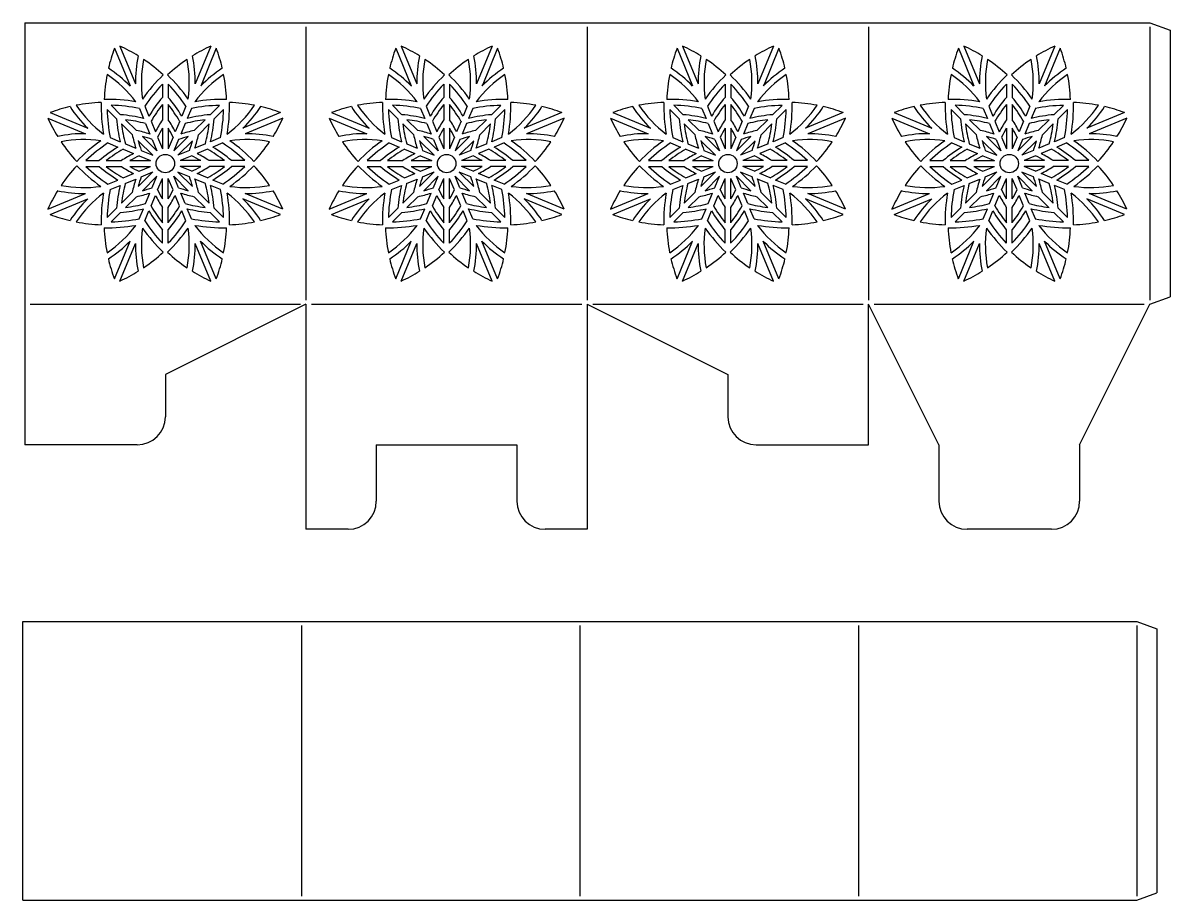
# Model space of a CAD drawing. Extents: x -470 to -184, y 429 to 647.
import ezdxf

# ---------------------------------------------------------------- set-up
doc = ezdxf.new("R2010")
doc.units = 0
doc.layers.get('0').update_dxf_attribs({"linetype": 'CONTINUOUS'})

msp = doc.modelspace()

# ---------------------------------------------------------------- linework, layer by layer
for p, q in [((-469.28, 647.23), (-469.28, 542.23)), ((-469.28, 647.23), (-189.28, 647.23)), ((-399.28, 646.23), (-399.28, 578.23)), ((-329.28, 646.23), (-329.28, 578.23)), ((-259.28, 646.23), (-259.28, 578.23)), ((-189.28, 647.23), (-184.28, 645.4)), ((-189.28, 646.23), (-189.28, 578.23)), ((-184.28, 645.4), (-184.28, 579.05)), ((-446.95, 640.91), (-443.07, 631.54)), ((-445.59, 641.47), (-441.71, 632.1)), ((-422.96, 641.47), (-426.84, 632.1)), ((-421.6, 640.91), (-425.48, 631.53)), ((-376.95, 640.91), (-373.07, 631.54)), ((-375.59, 641.47), (-371.71, 632.1)), ((-352.96, 641.47), (-356.84, 632.1)), ((-351.6, 640.91), (-355.48, 631.53)), ((-306.95, 640.91), (-303.07, 631.54)), ((-305.59, 641.47), (-301.71, 632.1)), ((-282.96, 641.47), (-286.84, 632.1)), ((-281.6, 640.91), (-285.48, 631.53)), ((-236.95, 640.91), (-233.07, 631.54)), ((-235.59, 641.47), (-231.71, 632.1)), ((-212.96, 641.47), (-216.84, 632.1)), ((-211.6, 640.91), (-215.48, 631.53)), ((-435.01, 631.99), (-435.01, 628.69)), ((-433.54, 631.99), (-433.54, 628.69)), ((-365.01, 631.99), (-365.01, 628.69)), ((-363.54, 631.99), (-363.54, 628.69)), ((-295.01, 631.99), (-295.01, 628.69)), ((-293.54, 631.99), (-293.54, 628.69)), ((-225.01, 631.99), (-225.01, 628.69)), ((-223.54, 631.99), (-223.54, 628.69)), ((-448.77, 625.69), (-446.44, 623.35)), ((-447.73, 626.73), (-445.4, 624.39)), ((-440.75, 625.94), (-439.72, 623.46)), ((-439.39, 626.51), (-438.36, 624.02)), ((-435.01, 626.94), (-435.01, 623.14)), ((-433.54, 626.94), (-433.54, 623.14)), ((-429.16, 626.51), (-430.19, 624.02)), ((-427.8, 625.94), (-428.83, 623.46)), ((-420.82, 626.72), (-423.16, 624.39)), ((-419.78, 625.68), (-422.12, 623.35)), ((-378.77, 625.69), (-376.44, 623.35)), ((-377.73, 626.73), (-375.4, 624.39)), ((-370.75, 625.94), (-369.72, 623.46)), ((-369.39, 626.51), (-368.36, 624.02)), ((-365.01, 626.94), (-365.01, 623.14)), ((-363.54, 626.94), (-363.54, 623.14)), ((-359.16, 626.51), (-360.19, 624.02)), ((-357.8, 625.94), (-358.83, 623.46)), ((-350.82, 626.72), (-353.16, 624.39)), ((-349.78, 625.68), (-352.12, 623.35)), ((-308.77, 625.69), (-306.44, 623.35)), ((-307.73, 626.73), (-305.4, 624.39)), ((-300.75, 625.94), (-299.72, 623.46)), ((-299.39, 626.51), (-298.36, 624.02)), ((-295.01, 626.94), (-295.01, 623.14)), ((-293.54, 626.94), (-293.54, 623.14)), ((-289.16, 626.51), (-290.19, 624.02)), ((-287.8, 625.94), (-288.83, 623.46)), ((-280.82, 626.72), (-283.16, 624.39)), ((-279.78, 625.68), (-282.12, 623.35)), ((-238.77, 625.69), (-236.44, 623.35)), ((-237.73, 626.73), (-235.4, 624.39)), ((-230.75, 625.94), (-229.72, 623.46)), ((-229.39, 626.51), (-228.36, 624.02)), ((-225.01, 626.94), (-225.01, 623.14)), ((-223.54, 626.94), (-223.54, 623.14)), ((-219.16, 626.51), (-220.19, 624.02)), ((-217.8, 625.94), (-218.83, 623.46)), ((-210.82, 626.72), (-213.16, 624.39)), ((-209.78, 625.68), (-212.12, 623.35)), ((-463.52, 623.55), (-454.15, 619.66)), ((-462.96, 624.91), (-453.58, 621.02)), ((-444.16, 623.15), (-441.47, 620.46)), ((-437.84, 622.75), (-436.76, 620.13)), ((-430.71, 622.75), (-431.8, 620.13)), ((-424.39, 623.15), (-427.08, 620.46)), ((-405.59, 624.9), (-414.97, 621.02)), ((-405.03, 623.54), (-414.41, 619.66)), ((-393.52, 623.55), (-384.15, 619.66)), ((-392.96, 624.91), (-383.58, 621.02)), ((-374.16, 623.15), (-371.47, 620.46)), ((-367.84, 622.75), (-366.76, 620.13)), ((-360.71, 622.75), (-361.8, 620.13)), ((-354.39, 623.15), (-357.08, 620.46)), ((-335.59, 624.9), (-344.97, 621.02)), ((-335.03, 623.54), (-344.41, 619.66)), ((-323.52, 623.55), (-314.15, 619.66)), ((-322.96, 624.91), (-313.58, 621.02)), ((-304.16, 623.15), (-301.47, 620.46)), ((-297.84, 622.75), (-296.76, 620.13)), ((-290.71, 622.75), (-291.8, 620.13)), ((-284.39, 623.15), (-287.08, 620.46)), ((-265.59, 624.9), (-274.97, 621.02)), ((-265.03, 623.54), (-274.41, 619.66)), ((-253.52, 623.55), (-244.15, 619.66)), ((-252.96, 624.91), (-243.58, 621.02)), ((-234.16, 623.15), (-231.47, 620.46)), ((-227.84, 622.75), (-226.76, 620.13)), ((-220.71, 622.75), (-221.8, 620.13)), ((-214.39, 623.15), (-217.08, 620.46)), ((-195.59, 624.9), (-204.97, 621.02)), ((-195.03, 623.54), (-204.41, 619.66)), ((-445.2, 622.11), (-442.51, 619.43)), ((-439.2, 622.19), (-438.11, 619.57)), ((-435.01, 621.03), (-435.01, 615.92)), ((-433.54, 621.03), (-433.54, 615.92)), ((-429.36, 622.19), (-430.44, 619.57)), ((-423.36, 622.11), (-426.04, 619.42)), ((-375.2, 622.11), (-372.51, 619.43)), ((-369.2, 622.19), (-368.11, 619.57)), ((-365.01, 621.03), (-365.01, 615.92)), ((-363.54, 621.03), (-363.54, 615.92)), ((-359.36, 622.19), (-360.44, 619.57)), ((-353.36, 622.11), (-356.04, 619.42)), ((-305.2, 622.11), (-302.51, 619.43)), ((-299.2, 622.19), (-298.11, 619.57)), ((-295.01, 621.03), (-295.01, 615.92)), ((-293.54, 621.03), (-293.54, 615.92)), ((-289.36, 622.19), (-290.44, 619.57)), ((-283.36, 622.11), (-286.04, 619.42)), ((-235.2, 622.11), (-232.51, 619.43)), ((-229.2, 622.19), (-228.11, 619.57)), ((-225.01, 621.03), (-225.01, 615.92)), ((-223.54, 621.03), (-223.54, 615.92)), ((-219.36, 622.19), (-220.44, 619.57)), ((-213.36, 622.11), (-216.04, 619.42)), ((-448.56, 617.35), (-446.07, 616.32)), ((-447.99, 618.71), (-445.51, 617.68)), ((-444.23, 617.15), (-441.62, 616.07)), ((-441.02, 617.93), (-437.41, 614.32)), ((-439.98, 618.97), (-436.37, 615.36)), ((-437.55, 618.22), (-436.37, 615.36)), ((-436.2, 618.78), (-435.01, 615.92)), ((-432.36, 618.78), (-433.54, 615.92)), ((-428.57, 618.97), (-432.18, 615.36)), ((-431, 618.22), (-432.18, 615.36)), ((-427.53, 617.93), (-431.14, 614.32)), ((-424.32, 617.15), (-426.93, 616.06)), ((-420.56, 618.7), (-423.05, 617.67)), ((-420, 617.35), (-422.48, 616.32)), ((-378.56, 617.35), (-376.07, 616.32)), ((-377.99, 618.71), (-375.51, 617.68)), ((-374.23, 617.15), (-371.62, 616.07)), ((-371.02, 617.93), (-367.41, 614.32)), ((-369.98, 618.97), (-366.37, 615.36)), ((-367.55, 618.22), (-366.37, 615.36)), ((-366.2, 618.78), (-365.01, 615.92)), ((-362.36, 618.78), (-363.54, 615.92)), ((-358.57, 618.97), (-362.18, 615.36)), ((-361, 618.22), (-362.18, 615.36)), ((-357.53, 617.93), (-361.14, 614.32)), ((-354.32, 617.15), (-356.93, 616.06)), ((-350.56, 618.7), (-353.05, 617.67)), ((-350, 617.35), (-352.48, 616.32)), ((-308.56, 617.35), (-306.07, 616.32)), ((-307.99, 618.71), (-305.51, 617.68)), ((-304.23, 617.15), (-301.62, 616.07)), ((-301.02, 617.93), (-297.41, 614.32)), ((-299.98, 618.97), (-296.37, 615.36)), ((-297.55, 618.22), (-296.37, 615.36)), ((-296.2, 618.78), (-295.01, 615.92)), ((-292.36, 618.78), (-293.54, 615.92)), ((-288.57, 618.97), (-292.18, 615.36)), ((-291, 618.22), (-292.18, 615.36)), ((-287.53, 617.93), (-291.14, 614.32)), ((-284.32, 617.15), (-286.93, 616.06)), ((-280.56, 618.7), (-283.05, 617.67)), ((-280, 617.35), (-282.48, 616.32)), ((-238.56, 617.35), (-236.07, 616.32)), ((-237.99, 618.71), (-235.51, 617.68)), ((-234.23, 617.15), (-231.62, 616.07)), ((-231.02, 617.93), (-227.41, 614.32)), ((-229.98, 618.97), (-226.37, 615.36)), ((-227.55, 618.22), (-226.37, 615.36)), ((-226.2, 618.78), (-225.01, 615.92)), ((-222.36, 618.78), (-223.54, 615.92)), ((-218.57, 618.97), (-222.18, 615.36)), ((-221, 618.22), (-222.18, 615.36)), ((-217.53, 617.93), (-221.14, 614.32)), ((-214.32, 617.15), (-216.93, 616.06)), ((-210.56, 618.7), (-213.05, 617.67)), ((-210, 617.35), (-212.48, 616.32)), ((-444.8, 615.79), (-442.18, 614.71)), ((-440.83, 614.15), (-437.97, 612.96)), ((-440.27, 615.51), (-437.41, 614.32)), ((-428.28, 615.51), (-431.14, 614.32)), ((-427.72, 614.15), (-430.58, 612.96)), ((-423.76, 615.79), (-426.37, 614.71)), ((-374.8, 615.79), (-372.18, 614.71)), ((-370.83, 614.15), (-367.97, 612.96)), ((-370.27, 615.51), (-367.41, 614.32)), ((-358.28, 615.51), (-361.14, 614.32)), ((-357.72, 614.15), (-360.58, 612.96)), ((-353.76, 615.79), (-356.37, 614.71)), ((-304.8, 615.79), (-302.18, 614.71)), ((-300.83, 614.15), (-297.97, 612.96)), ((-300.27, 615.51), (-297.41, 614.32)), ((-288.28, 615.51), (-291.14, 614.32)), ((-287.72, 614.15), (-290.58, 612.96)), ((-283.76, 615.79), (-286.37, 614.71)), ((-234.8, 615.79), (-232.18, 614.71)), ((-230.83, 614.15), (-227.97, 612.96)), ((-230.27, 615.51), (-227.41, 614.32)), ((-218.28, 615.51), (-221.14, 614.32)), ((-217.72, 614.15), (-220.58, 612.96)), ((-213.76, 615.79), (-216.37, 614.71)), ((-454.04, 612.97), (-450.74, 612.96)), ((-454.04, 611.5), (-450.74, 611.49)), ((-448.99, 612.96), (-445.19, 612.96)), ((-448.99, 611.49), (-445.19, 611.49)), ((-443.08, 612.96), (-437.97, 612.96)), ((-443.08, 611.49), (-437.97, 611.49)), ((-440.83, 610.31), (-437.97, 611.49)), ((-425.48, 612.96), (-430.58, 612.96)), ((-427.72, 610.31), (-430.58, 611.49)), ((-425.48, 611.49), (-430.58, 611.49)), ((-419.57, 612.96), (-423.36, 612.96)), ((-419.57, 611.49), (-423.36, 611.49)), ((-414.51, 612.96), (-417.82, 612.96)), ((-414.51, 611.49), (-417.82, 611.49)), ((-384.04, 612.97), (-380.74, 612.96)), ((-384.04, 611.5), (-380.74, 611.49)), ((-378.99, 612.96), (-375.19, 612.96)), ((-378.99, 611.49), (-375.19, 611.49)), ((-373.08, 612.96), (-367.97, 612.96)), ((-373.08, 611.49), (-367.97, 611.49)), ((-370.83, 610.31), (-367.97, 611.49)), ((-355.48, 612.96), (-360.58, 612.96)), ((-357.72, 610.31), (-360.58, 611.49)), ((-355.48, 611.49), (-360.58, 611.49)), ((-349.57, 612.96), (-353.36, 612.96)), ((-349.57, 611.49), (-353.36, 611.49)), ((-344.51, 612.96), (-347.82, 612.96)), ((-344.51, 611.49), (-347.82, 611.49)), ((-314.04, 612.97), (-310.74, 612.96)), ((-314.04, 611.5), (-310.74, 611.49)), ((-308.99, 612.96), (-305.19, 612.96)), ((-308.99, 611.49), (-305.19, 611.49)), ((-303.08, 612.96), (-297.97, 612.96)), ((-303.08, 611.49), (-297.97, 611.49)), ((-300.83, 610.31), (-297.97, 611.49)), ((-285.48, 612.96), (-290.58, 612.96)), ((-287.72, 610.31), (-290.58, 611.49)), ((-285.48, 611.49), (-290.58, 611.49)), ((-279.57, 612.96), (-283.36, 612.96)), ((-279.57, 611.49), (-283.36, 611.49)), ((-274.51, 612.96), (-277.82, 612.96)), ((-274.51, 611.49), (-277.82, 611.49)), ((-244.04, 612.97), (-240.74, 612.96)), ((-244.04, 611.5), (-240.74, 611.49)), ((-238.99, 612.96), (-235.19, 612.96)), ((-238.99, 611.49), (-235.19, 611.49)), ((-233.08, 612.96), (-227.97, 612.96)), ((-233.08, 611.49), (-227.97, 611.49)), ((-230.83, 610.31), (-227.97, 611.49)), ((-215.48, 612.96), (-220.58, 612.96)), ((-217.72, 610.31), (-220.58, 611.49)), ((-215.48, 611.49), (-220.58, 611.49)), ((-209.57, 612.96), (-213.36, 612.96)), ((-209.57, 611.49), (-213.36, 611.49)), ((-204.51, 612.96), (-207.82, 612.96)), ((-204.51, 611.49), (-207.82, 611.49)), ((-448.56, 607.11), (-446.07, 608.14)), ((-444.8, 608.67), (-442.18, 609.75)), ((-444.24, 607.31), (-441.62, 608.39)), ((-441.02, 606.52), (-437.41, 610.14)), ((-440.27, 608.95), (-437.41, 610.14)), ((-439.98, 605.48), (-436.37, 609.1)), ((-437.56, 606.24), (-436.37, 609.1)), ((-436.2, 605.67), (-435.01, 608.53)), ((-435.01, 603.43), (-435.01, 608.53)), ((-432.36, 605.67), (-433.54, 608.53)), ((-433.54, 603.43), (-433.54, 608.53)), ((-428.57, 605.48), (-432.18, 609.1)), ((-431, 606.23), (-432.18, 609.1)), ((-428.28, 608.95), (-431.14, 610.13)), ((-427.53, 606.52), (-431.14, 610.13)), ((-424.32, 607.31), (-426.93, 608.39)), ((-423.76, 608.66), (-426.37, 609.75)), ((-420, 607.11), (-422.49, 608.14)), ((-378.56, 607.11), (-376.07, 608.14)), ((-374.8, 608.67), (-372.18, 609.75)), ((-374.24, 607.31), (-371.62, 608.39)), ((-371.02, 606.52), (-367.41, 610.14)), ((-370.27, 608.95), (-367.41, 610.14)), ((-369.98, 605.48), (-366.37, 609.1)), ((-367.56, 606.24), (-366.37, 609.1)), ((-366.2, 605.67), (-365.01, 608.53)), ((-365.01, 603.43), (-365.01, 608.53)), ((-362.36, 605.67), (-363.54, 608.53)), ((-363.54, 603.43), (-363.54, 608.53)), ((-358.57, 605.48), (-362.18, 609.1)), ((-361, 606.23), (-362.18, 609.1)), ((-358.28, 608.95), (-361.14, 610.13)), ((-357.53, 606.52), (-361.14, 610.13)), ((-354.32, 607.31), (-356.93, 608.39)), ((-353.76, 608.66), (-356.37, 609.75)), ((-350, 607.11), (-352.49, 608.14)), ((-308.56, 607.11), (-306.07, 608.14)), ((-304.8, 608.67), (-302.18, 609.75)), ((-304.24, 607.31), (-301.62, 608.39)), ((-301.02, 606.52), (-297.41, 610.14)), ((-300.27, 608.95), (-297.41, 610.14)), ((-299.98, 605.48), (-296.37, 609.1)), ((-297.56, 606.24), (-296.37, 609.1)), ((-296.2, 605.67), (-295.01, 608.53)), ((-295.01, 603.43), (-295.01, 608.53)), ((-292.36, 605.67), (-293.54, 608.53)), ((-293.54, 603.43), (-293.54, 608.53)), ((-288.57, 605.48), (-292.18, 609.1)), ((-291, 606.23), (-292.18, 609.1)), ((-288.28, 608.95), (-291.14, 610.13)), ((-287.53, 606.52), (-291.14, 610.13)), ((-284.32, 607.31), (-286.93, 608.39)), ((-283.76, 608.66), (-286.37, 609.75)), ((-280, 607.11), (-282.49, 608.14)), ((-238.56, 607.11), (-236.07, 608.14)), ((-234.8, 608.67), (-232.18, 609.75)), ((-234.24, 607.31), (-231.62, 608.39)), ((-231.02, 606.52), (-227.41, 610.14)), ((-230.27, 608.95), (-227.41, 610.14)), ((-229.98, 605.48), (-226.37, 609.1)), ((-227.56, 606.24), (-226.37, 609.1)), ((-226.2, 605.67), (-225.01, 608.53)), ((-225.01, 603.43), (-225.01, 608.53)), ((-222.36, 605.67), (-223.54, 608.53)), ((-223.54, 603.43), (-223.54, 608.53)), ((-218.57, 605.48), (-222.18, 609.1)), ((-221, 606.23), (-222.18, 609.1)), ((-218.28, 608.95), (-221.14, 610.13)), ((-217.53, 606.52), (-221.14, 610.13)), ((-214.32, 607.31), (-216.93, 608.39)), ((-213.76, 608.66), (-216.37, 609.75)), ((-210, 607.11), (-212.49, 608.14)), ((-447.99, 605.75), (-445.51, 606.78)), ((-420.56, 605.75), (-423.05, 606.78)), ((-377.99, 605.75), (-375.51, 606.78)), ((-350.56, 605.75), (-353.05, 606.78)), ((-307.99, 605.75), (-305.51, 606.78)), ((-280.56, 605.75), (-283.05, 606.78)), ((-237.99, 605.75), (-235.51, 606.78)), ((-210.56, 605.75), (-213.05, 606.78)), ((-463.52, 600.91), (-454.15, 604.8)), ((-462.96, 599.56), (-453.58, 603.44)), ((-445.2, 602.35), (-442.51, 605.03)), ((-444.16, 601.31), (-441.47, 603.99)), ((-439.2, 602.27), (-438.12, 604.89)), ((-437.84, 601.71), (-436.76, 604.32)), ((-430.72, 601.71), (-431.8, 604.32)), ((-429.36, 602.27), (-430.44, 604.88)), ((-424.4, 601.31), (-427.08, 603.99)), ((-423.36, 602.35), (-426.04, 605.03)), ((-405.6, 599.55), (-414.97, 603.43)), ((-405.03, 600.91), (-414.41, 604.79)), ((-393.52, 600.91), (-384.15, 604.8)), ((-392.96, 599.56), (-383.58, 603.44)), ((-375.2, 602.35), (-372.51, 605.03)), ((-374.16, 601.31), (-371.47, 603.99)), ((-369.2, 602.27), (-368.12, 604.89)), ((-367.84, 601.71), (-366.76, 604.32)), ((-360.72, 601.71), (-361.8, 604.32)), ((-359.36, 602.27), (-360.44, 604.88)), ((-354.4, 601.31), (-357.08, 603.99)), ((-353.36, 602.35), (-356.04, 605.03)), ((-335.6, 599.55), (-344.97, 603.43)), ((-335.03, 600.91), (-344.41, 604.79)), ((-323.52, 600.91), (-314.15, 604.8)), ((-322.96, 599.56), (-313.58, 603.44)), ((-305.2, 602.35), (-302.51, 605.03)), ((-304.16, 601.31), (-301.47, 603.99)), ((-299.2, 602.27), (-298.12, 604.89)), ((-297.84, 601.71), (-296.76, 604.32)), ((-290.72, 601.71), (-291.8, 604.32)), ((-289.36, 602.27), (-290.44, 604.88)), ((-284.4, 601.31), (-287.08, 603.99)), ((-283.36, 602.35), (-286.04, 605.03)), ((-265.6, 599.55), (-274.97, 603.43)), ((-265.03, 600.91), (-274.41, 604.79)), ((-253.52, 600.91), (-244.15, 604.8)), ((-252.96, 599.56), (-243.58, 603.44)), ((-235.2, 602.35), (-232.51, 605.03)), ((-234.16, 601.31), (-231.47, 603.99)), ((-229.2, 602.27), (-228.12, 604.89)), ((-227.84, 601.71), (-226.76, 604.32)), ((-220.72, 601.71), (-221.8, 604.32)), ((-219.36, 602.27), (-220.44, 604.88)), ((-214.4, 601.31), (-217.08, 603.99)), ((-213.36, 602.35), (-216.04, 605.03)), ((-195.6, 599.55), (-204.97, 603.43)), ((-195.03, 600.91), (-204.41, 604.79)), ((-448.77, 598.77), (-446.44, 601.11)), ((-447.74, 597.73), (-445.4, 600.07)), ((-440.76, 598.51), (-439.73, 601)), ((-439.4, 597.95), (-438.37, 600.44)), ((-435.01, 597.52), (-435.01, 601.32)), ((-433.54, 597.52), (-433.54, 601.32)), ((-429.16, 597.95), (-430.19, 600.44)), ((-427.8, 598.51), (-428.83, 601)), ((-420.82, 597.73), (-423.16, 600.07)), ((-419.78, 598.77), (-422.12, 601.11)), ((-378.77, 598.77), (-376.44, 601.11)), ((-377.74, 597.73), (-375.4, 600.07)), ((-370.76, 598.51), (-369.73, 601)), ((-369.4, 597.95), (-368.37, 600.44)), ((-365.01, 597.52), (-365.01, 601.32)), ((-363.54, 597.52), (-363.54, 601.32)), ((-359.16, 597.95), (-360.19, 600.44)), ((-357.8, 598.51), (-358.83, 601)), ((-350.82, 597.73), (-353.16, 600.07)), ((-349.78, 598.77), (-352.12, 601.11)), ((-308.77, 598.77), (-306.44, 601.11)), ((-307.74, 597.73), (-305.4, 600.07)), ((-300.76, 598.51), (-299.73, 601)), ((-299.4, 597.95), (-298.37, 600.44)), ((-295.01, 597.52), (-295.01, 601.32)), ((-293.54, 597.52), (-293.54, 601.32)), ((-289.16, 597.95), (-290.19, 600.44)), ((-287.8, 598.51), (-288.83, 601)), ((-280.82, 597.73), (-283.16, 600.07)), ((-279.78, 598.77), (-282.12, 601.11)), ((-238.77, 598.77), (-236.44, 601.11)), ((-237.74, 597.73), (-235.4, 600.07)), ((-230.76, 598.51), (-229.73, 601)), ((-229.4, 597.95), (-228.37, 600.44)), ((-225.01, 597.52), (-225.01, 601.32)), ((-223.54, 597.52), (-223.54, 601.32)), ((-219.16, 597.95), (-220.19, 600.44)), ((-217.8, 598.51), (-218.83, 601)), ((-210.82, 597.73), (-213.16, 600.07)), ((-209.78, 598.77), (-212.12, 601.11)), ((-435.01, 592.46), (-435.01, 595.77)), ((-433.54, 592.46), (-433.54, 595.77)), ((-365.01, 592.46), (-365.01, 595.77)), ((-363.54, 592.46), (-363.54, 595.77)), ((-295.01, 592.46), (-295.01, 595.77)), ((-293.54, 592.46), (-293.54, 595.77)), ((-225.01, 592.46), (-225.01, 595.77)), ((-223.54, 592.46), (-223.54, 595.77)), ((-446.96, 583.55), (-443.07, 592.92)), ((-445.6, 582.99), (-441.71, 592.36)), ((-422.96, 582.98), (-426.84, 592.36)), ((-421.6, 583.55), (-425.49, 592.92)), ((-376.96, 583.55), (-373.07, 592.92)), ((-375.6, 582.99), (-371.71, 592.36)), ((-352.96, 582.98), (-356.84, 592.36)), ((-351.6, 583.55), (-355.49, 592.92)), ((-306.96, 583.55), (-303.07, 592.92)), ((-305.6, 582.99), (-301.71, 592.36)), ((-282.96, 582.98), (-286.84, 592.36)), ((-281.6, 583.55), (-285.49, 592.92)), ((-236.96, 583.55), (-233.07, 592.92)), ((-235.6, 582.99), (-231.71, 592.36)), ((-212.96, 582.98), (-216.84, 592.36)), ((-211.6, 583.55), (-215.49, 592.92)), ((-467.88, 577.23), (-400.68, 577.23)), ((-399.28, 577.23), (-434.28, 559.73)), ((-399.28, 577.23), (-399.28, 521.23)), ((-397.88, 577.23), (-330.68, 577.23)), ((-329.28, 577.23), (-329.28, 521.23)), ((-329.28, 577.23), (-294.28, 559.73)), ((-327.88, 577.23), (-260.68, 577.23)), ((-259.28, 542.23), (-259.28, 577.23)), ((-241.78, 542.23), (-259.28, 577.23)), ((-257.88, 577.23), (-190.68, 577.23)), ((-206.78, 542.23), (-189.28, 577.23)), ((-189.28, 577.23), (-184.28, 579.05)), ((-434.28, 559.73), (-434.28, 549.23)), ((-294.28, 559.73), (-294.28, 549.23)), ((-441.28, 542.23), (-469.28, 542.23)), ((-381.78, 542.23), (-346.78, 542.23)), ((-381.78, 542.23), (-381.78, 528.23)), ((-346.78, 542.23), (-346.78, 528.23)), ((-287.28, 542.23), (-259.28, 542.23)), ((-241.78, 542.23), (-241.78, 528.23)), ((-206.78, 542.23), (-206.78, 528.23)), ((-388.78, 521.23), (-399.28, 521.23)), ((-329.28, 521.23), (-339.78, 521.23)), ((-213.78, 521.23), (-234.78, 521.23)), ((-469.71, 428.95), (-469.71, 498.25)), ((-469.71, 498.25), (-192.51, 498.25)), ((-400.41, 497.26), (-400.41, 429.94)), ((-331.11, 497.26), (-331.11, 429.94)), ((-261.81, 497.26), (-261.81, 429.94)), ((-192.51, 498.25), (-187.56, 496.44)), ((-192.51, 497.26), (-192.51, 429.94)), ((-187.56, 496.44), (-187.56, 430.76)), ((-469.71, 428.95), (-192.51, 428.95)), ((-192.51, 428.95), (-187.56, 430.76))]:
    msp.add_line(p, q)
for centre in [(-434.28, 612.23), (-364.28, 612.23), (-294.28, 612.23), (-224.28, 612.23)]:
    msp.add_circle(centre, 2.29)
for centre, radius, start, end in [((-408.58, 626.64), 40.94, 159.5962, 166.8609), ((-462.64, 604.26), 40.94, 58.1269, 65.3916), ((-405.92, 604.25), 40.94, 114.5962, 121.8609), ((-459.97, 626.64), 40.94, 13.1269, 20.3916), ((-338.58, 626.64), 40.94, 159.5962, 166.8609), ((-392.64, 604.26), 40.94, 58.1269, 65.3916), ((-335.92, 604.25), 40.94, 114.5962, 121.8609), ((-389.97, 626.64), 40.94, 13.1269, 20.3916), ((-268.58, 626.64), 40.94, 159.5962, 166.8609), ((-322.64, 604.26), 40.94, 58.1269, 65.3916), ((-265.92, 604.25), 40.94, 114.5962, 121.8609), ((-319.97, 626.64), 40.94, 13.1269, 20.3916), ((-198.58, 626.64), 40.94, 159.5962, 166.8609), ((-252.64, 604.26), 40.94, 58.1269, 65.3916), ((-195.92, 604.25), 40.94, 114.5962, 121.8609), ((-249.97, 626.64), 40.94, 13.1269, 20.3916), ((-410.06, 632.45), 31.65, 168.0207, 180.6377), ((-410.06, 632.45), 30.18, 169.096, 187.9209), ((-462.64, 604.26), 40.94, 47.1722, 55.915), ((-405.92, 604.25), 40.94, 124.0729, 132.8156), ((-458.49, 632.46), 30.18, 352.067, 10.8918), ((-458.49, 632.46), 31.65, 359.3501, 11.9671), ((-340.06, 632.45), 31.65, 168.0207, 180.6377), ((-340.06, 632.45), 30.18, 169.096, 187.9209), ((-392.64, 604.26), 40.94, 47.1722, 55.915), ((-335.92, 604.25), 40.94, 124.0729, 132.8156), ((-388.49, 632.46), 30.18, 352.067, 10.8918), ((-388.49, 632.46), 31.65, 359.3501, 11.9671), ((-270.06, 632.45), 31.65, 168.0207, 180.6377), ((-270.06, 632.45), 30.18, 169.096, 187.9209), ((-322.64, 604.26), 40.94, 47.1722, 55.915), ((-265.92, 604.25), 40.94, 124.0729, 132.8156), ((-318.49, 632.46), 30.18, 352.067, 10.8918), ((-318.49, 632.46), 31.65, 359.3501, 11.9671), ((-200.06, 632.45), 31.65, 168.0207, 180.6377), ((-200.06, 632.45), 30.18, 169.096, 187.9209), ((-252.64, 604.26), 40.94, 47.1722, 55.915), ((-195.92, 604.25), 40.94, 124.0729, 132.8156), ((-248.49, 632.46), 30.18, 352.067, 10.8918), ((-248.49, 632.46), 31.65, 359.3501, 11.9671), ((-408.58, 626.64), 40.94, 169.0729, 177.8156), ((-465.7, 609.41), 30.18, 37.067, 55.8918), ((-465.7, 609.41), 31.65, 44.3501, 56.9671), ((-405.92, 604.25), 41.67, 133.8952, 144.7634), ((-462.64, 604.26), 41.67, 35.2244, 46.0926), ((-402.86, 609.41), 30.18, 124.096, 142.9209), ((-402.86, 609.41), 31.65, 123.0207, 135.6377), ((-459.97, 626.64), 40.94, 2.1722, 10.915), ((-338.58, 626.64), 40.94, 169.0729, 177.8156), ((-395.7, 609.41), 30.18, 37.067, 55.8918), ((-395.7, 609.41), 31.65, 44.3501, 56.9671), ((-335.92, 604.25), 41.67, 133.8952, 144.7634), ((-392.64, 604.26), 41.67, 35.2244, 46.0926), ((-332.86, 609.41), 30.18, 124.096, 142.9209), ((-332.86, 609.41), 31.65, 123.0207, 135.6377), ((-389.97, 626.64), 40.94, 2.1722, 10.915), ((-268.58, 626.64), 40.94, 169.0729, 177.8156), ((-325.7, 609.41), 30.18, 37.067, 55.8918), ((-325.7, 609.41), 31.65, 44.3501, 56.9671), ((-265.92, 604.25), 41.67, 133.8952, 144.7634), ((-322.64, 604.26), 41.67, 35.2244, 46.0926), ((-262.86, 609.41), 30.18, 124.096, 142.9209), ((-262.86, 609.41), 31.65, 123.0207, 135.6377), ((-319.97, 626.64), 40.94, 2.1722, 10.915), ((-198.58, 626.64), 40.94, 169.0729, 177.8156), ((-255.7, 609.41), 30.18, 37.067, 55.8918), ((-255.7, 609.41), 31.65, 44.3501, 56.9671), ((-195.92, 604.25), 41.67, 133.8952, 144.7634), ((-252.64, 604.26), 41.67, 35.2244, 46.0926), ((-192.86, 609.41), 30.18, 124.096, 142.9209), ((-192.86, 609.41), 31.65, 123.0207, 135.6377), ((-249.97, 626.64), 40.94, 2.1722, 10.915), ((-405.92, 604.25), 40.2, 136.3584, 146.3809), ((-462.64, 604.26), 40.2, 33.6069, 43.6294), ((-335.92, 604.25), 40.2, 136.3584, 146.3809), ((-392.64, 604.26), 40.2, 33.6069, 43.6294), ((-265.92, 604.25), 40.2, 136.3584, 146.3809), ((-322.64, 604.26), 40.2, 33.6069, 43.6294), ((-195.92, 604.25), 40.2, 136.3584, 146.3809), ((-252.64, 604.26), 40.2, 33.6069, 43.6294), ((-448.69, 586.54), 41.67, 80.2244, 91.0926), ((-405.92, 604.25), 38, 139.9673, 148.6448), ((-462.64, 604.26), 38, 31.343, 40.0206), ((-419.87, 586.53), 41.67, 88.8952, 99.7634), ((-378.69, 586.54), 41.67, 80.2244, 91.0926), ((-335.92, 604.25), 38, 139.9673, 148.6448), ((-392.64, 604.26), 38, 31.343, 40.0206), ((-349.87, 586.53), 41.67, 88.8952, 99.7634), ((-308.69, 586.54), 41.67, 80.2244, 91.0926), ((-265.92, 604.25), 38, 139.9673, 148.6448), ((-322.64, 604.26), 38, 31.343, 40.0206), ((-279.87, 586.53), 41.67, 88.8952, 99.7634), ((-238.69, 586.54), 41.67, 80.2244, 91.0926), ((-195.92, 604.25), 38, 139.9673, 148.6448), ((-252.64, 604.26), 38, 31.343, 40.0206), ((-209.87, 586.53), 41.67, 88.8952, 99.7634), ((-448.69, 586.54), 40.94, 103.1269, 110.3916), ((-431.46, 643.65), 31.65, 213.0207, 225.6377), ((-448.69, 586.54), 40.94, 92.1722, 100.915), ((-431.46, 643.65), 30.18, 214.096, 232.9209), ((-408.58, 626.64), 41.67, 178.8952, 189.7634), ((-408.58, 626.64), 40.2, 181.3584, 191.3809), ((-448.69, 586.54), 40.2, 78.6069, 88.6294), ((-405.92, 604.25), 36.89, 142.0515, 149.906), ((-462.64, 604.26), 36.89, 30.0819, 37.9364), ((-419.87, 586.53), 40.2, 91.3584, 101.3809), ((-459.97, 626.64), 40.2, 348.6069, 358.6294), ((-459.97, 626.64), 41.67, 350.2244, 1.0926), ((-437.09, 643.65), 30.18, 307.067, 325.8918), ((-419.87, 586.53), 40.94, 79.0729, 87.8156), ((-437.09, 643.65), 31.65, 314.3501, 326.9671), ((-419.87, 586.53), 40.94, 69.5962, 76.8609), ((-378.69, 586.54), 40.94, 103.1269, 110.3916), ((-361.46, 643.65), 31.65, 213.0207, 225.6377), ((-378.69, 586.54), 40.94, 92.1722, 100.915), ((-361.46, 643.65), 30.18, 214.096, 232.9209), ((-338.58, 626.64), 41.67, 178.8952, 189.7634), ((-338.58, 626.64), 40.2, 181.3584, 191.3809), ((-378.69, 586.54), 40.2, 78.6069, 88.6294), ((-335.92, 604.25), 36.89, 142.0515, 149.906), ((-392.64, 604.26), 36.89, 30.0819, 37.9364), ((-349.87, 586.53), 40.2, 91.3584, 101.3809), ((-389.97, 626.64), 40.2, 348.6069, 358.6294), ((-389.97, 626.64), 41.67, 350.2244, 1.0926), ((-367.09, 643.65), 30.18, 307.067, 325.8918), ((-349.87, 586.53), 40.94, 79.0729, 87.8156), ((-367.09, 643.65), 31.65, 314.3501, 326.9671), ((-349.87, 586.53), 40.94, 69.5962, 76.8609), ((-308.69, 586.54), 40.94, 103.1269, 110.3916), ((-291.46, 643.65), 31.65, 213.0207, 225.6377), ((-308.69, 586.54), 40.94, 92.1722, 100.915), ((-291.46, 643.65), 30.18, 214.096, 232.9209), ((-268.58, 626.64), 41.67, 178.8952, 189.7634), ((-268.58, 626.64), 40.2, 181.3584, 191.3809), ((-308.69, 586.54), 40.2, 78.6069, 88.6294), ((-265.92, 604.25), 36.89, 142.0515, 149.906), ((-322.64, 604.26), 36.89, 30.0819, 37.9364), ((-279.87, 586.53), 40.2, 91.3584, 101.3809), ((-319.97, 626.64), 40.2, 348.6069, 358.6294), ((-319.97, 626.64), 41.67, 350.2244, 1.0926), ((-297.09, 643.65), 30.18, 307.067, 325.8918), ((-279.87, 586.53), 40.94, 79.0729, 87.8156), ((-297.09, 643.65), 31.65, 314.3501, 326.9671), ((-279.87, 586.53), 40.94, 69.5962, 76.8609), ((-238.69, 586.54), 40.94, 103.1269, 110.3916), ((-221.46, 643.65), 31.65, 213.0207, 225.6377), ((-238.69, 586.54), 40.94, 92.1722, 100.915), ((-221.46, 643.65), 30.18, 214.096, 232.9209), ((-198.58, 626.64), 41.67, 178.8952, 189.7634), ((-198.58, 626.64), 40.2, 181.3584, 191.3809), ((-238.69, 586.54), 40.2, 78.6069, 88.6294), ((-195.92, 604.25), 36.89, 142.0515, 149.906), ((-252.64, 604.26), 36.89, 30.0819, 37.9364), ((-209.87, 586.53), 40.2, 91.3584, 101.3809), ((-249.97, 626.64), 40.2, 348.6069, 358.6294), ((-249.97, 626.64), 41.67, 350.2244, 1.0926), ((-227.09, 643.65), 30.18, 307.067, 325.8918), ((-209.87, 586.53), 40.94, 79.0729, 87.8156), ((-227.09, 643.65), 31.65, 314.3501, 326.9671), ((-209.87, 586.53), 40.94, 69.5962, 76.8609), ((-426.3, 640.59), 40.94, 204.5962, 211.8609), ((-408.58, 626.64), 38, 184.9673, 193.6448), ((-448.69, 586.54), 38, 76.343, 85.0206), ((-448.69, 586.54), 36.89, 75.0819, 82.9364), ((-405.92, 604.25), 34.69, 147.0032, 152.7468), ((-462.64, 604.26), 34.69, 27.241, 32.9846), ((-419.87, 586.53), 36.89, 97.0515, 104.906), ((-419.87, 586.53), 38, 94.9673, 103.6448), ((-459.97, 626.64), 38, 346.343, 355.0206), ((-442.25, 640.59), 40.94, 328.1269, 335.3916), ((-356.3, 640.59), 40.94, 204.5962, 211.8609), ((-338.58, 626.64), 38, 184.9673, 193.6448), ((-378.69, 586.54), 38, 76.343, 85.0206), ((-378.69, 586.54), 36.89, 75.0819, 82.9364), ((-335.92, 604.25), 34.69, 147.0032, 152.7468), ((-392.64, 604.26), 34.69, 27.241, 32.9846), ((-349.87, 586.53), 36.89, 97.0515, 104.906), ((-349.87, 586.53), 38, 94.9673, 103.6448), ((-389.97, 626.64), 38, 346.343, 355.0206), ((-372.25, 640.59), 40.94, 328.1269, 335.3916), ((-286.3, 640.59), 40.94, 204.5962, 211.8609), ((-268.58, 626.64), 38, 184.9673, 193.6448), ((-308.69, 586.54), 38, 76.343, 85.0206), ((-308.69, 586.54), 36.89, 75.0819, 82.9364), ((-265.92, 604.25), 34.69, 147.0032, 152.7468), ((-322.64, 604.26), 34.69, 27.241, 32.9846), ((-279.87, 586.53), 36.89, 97.0515, 104.906), ((-279.87, 586.53), 38, 94.9673, 103.6448), ((-319.97, 626.64), 38, 346.343, 355.0206), ((-302.25, 640.59), 40.94, 328.1269, 335.3916), ((-216.3, 640.59), 40.94, 204.5962, 211.8609), ((-198.58, 626.64), 38, 184.9673, 193.6448), ((-238.69, 586.54), 38, 76.343, 85.0206), ((-238.69, 586.54), 36.89, 75.0819, 82.9364), ((-195.92, 604.25), 34.69, 147.0032, 152.7468), ((-252.64, 604.26), 34.69, 27.241, 32.9846), ((-209.87, 586.53), 36.89, 97.0515, 104.906), ((-209.87, 586.53), 38, 94.9673, 103.6448), ((-249.97, 626.64), 38, 346.343, 355.0206), ((-232.25, 640.59), 40.94, 328.1269, 335.3916), ((-454.5, 588.02), 31.65, 89.3501, 101.9671), ((-408.58, 626.64), 36.89, 187.0515, 194.906), ((-408.58, 626.64), 34.69, 192.0032, 197.7468), ((-448.69, 586.54), 34.69, 72.241, 77.9846), ((-405.92, 604.25), 33.59, 150.0246, 154.3586), ((-462.64, 604.26), 33.59, 25.6292, 29.9632), ((-419.87, 586.53), 34.69, 102.0032, 107.7468), ((-459.97, 626.64), 34.69, 342.241, 347.9846), ((-459.97, 626.64), 36.89, 345.0819, 352.9364), ((-414.05, 588.01), 31.65, 78.0207, 90.6377), ((-384.5, 588.02), 31.65, 89.3501, 101.9671), ((-338.58, 626.64), 36.89, 187.0515, 194.906), ((-338.58, 626.64), 34.69, 192.0032, 197.7468), ((-378.69, 586.54), 34.69, 72.241, 77.9846), ((-335.92, 604.25), 33.59, 150.0246, 154.3586), ((-392.64, 604.26), 33.59, 25.6292, 29.9632), ((-349.87, 586.53), 34.69, 102.0032, 107.7468), ((-389.97, 626.64), 34.69, 342.241, 347.9846), ((-389.97, 626.64), 36.89, 345.0819, 352.9364), ((-344.05, 588.01), 31.65, 78.0207, 90.6377), ((-314.5, 588.02), 31.65, 89.3501, 101.9671), ((-268.58, 626.64), 36.89, 187.0515, 194.906), ((-268.58, 626.64), 34.69, 192.0032, 197.7468), ((-308.69, 586.54), 34.69, 72.241, 77.9846), ((-265.92, 604.25), 33.59, 150.0246, 154.3586), ((-322.64, 604.26), 33.59, 25.6292, 29.9632), ((-279.87, 586.53), 34.69, 102.0032, 107.7468), ((-319.97, 626.64), 34.69, 342.241, 347.9846), ((-319.97, 626.64), 36.89, 345.0819, 352.9364), ((-274.05, 588.01), 31.65, 78.0207, 90.6377), ((-244.5, 588.02), 31.65, 89.3501, 101.9671), ((-198.58, 626.64), 36.89, 187.0515, 194.906), ((-198.58, 626.64), 34.69, 192.0032, 197.7468), ((-238.69, 586.54), 34.69, 72.241, 77.9846), ((-195.92, 604.25), 33.59, 150.0246, 154.3586), ((-252.64, 604.26), 33.59, 25.6292, 29.9632), ((-209.87, 586.53), 34.69, 102.0032, 107.7468), ((-249.97, 626.64), 34.69, 342.241, 347.9846), ((-249.97, 626.64), 36.89, 345.0819, 352.9364), ((-204.05, 588.01), 31.65, 78.0207, 90.6377), ((-454.5, 588.02), 30.18, 82.067, 100.8918), ((-426.3, 640.59), 40.94, 214.0729, 222.8156), ((-426.3, 583.87), 41.67, 125.2244, 136.0926), ((-426.3, 583.87), 40.2, 123.6069, 133.6294), ((-408.58, 626.64), 33.59, 195.0246, 199.3586), ((-448.69, 586.54), 33.59, 70.6292, 74.9632), ((-419.87, 586.53), 33.59, 105.0246, 109.3586), ((-459.97, 626.64), 33.59, 340.6292, 344.9632), ((-442.26, 583.87), 40.2, 46.3584, 56.3809), ((-414.05, 588.01), 30.18, 79.096, 97.9209), ((-442.26, 583.87), 41.67, 43.8952, 54.7634), ((-442.25, 640.59), 40.94, 317.1722, 325.915), ((-384.5, 588.02), 30.18, 82.067, 100.8918), ((-356.3, 640.59), 40.94, 214.0729, 222.8156), ((-356.3, 583.87), 41.67, 125.2244, 136.0926), ((-356.3, 583.87), 40.2, 123.6069, 133.6294), ((-338.58, 626.64), 33.59, 195.0246, 199.3586), ((-378.69, 586.54), 33.59, 70.6292, 74.9632), ((-349.87, 586.53), 33.59, 105.0246, 109.3586), ((-389.97, 626.64), 33.59, 340.6292, 344.9632), ((-372.26, 583.87), 40.2, 46.3584, 56.3809), ((-344.05, 588.01), 30.18, 79.096, 97.9209), ((-372.26, 583.87), 41.67, 43.8952, 54.7634), ((-372.25, 640.59), 40.94, 317.1722, 325.915), ((-314.5, 588.02), 30.18, 82.067, 100.8918), ((-286.3, 640.59), 40.94, 214.0729, 222.8156), ((-286.3, 583.87), 41.67, 125.2244, 136.0926), ((-286.3, 583.87), 40.2, 123.6069, 133.6294), ((-268.58, 626.64), 33.59, 195.0246, 199.3586), ((-308.69, 586.54), 33.59, 70.6292, 74.9632), ((-279.87, 586.53), 33.59, 105.0246, 109.3586), ((-319.97, 626.64), 33.59, 340.6292, 344.9632), ((-302.26, 583.87), 40.2, 46.3584, 56.3809), ((-274.05, 588.01), 30.18, 79.096, 97.9209), ((-302.26, 583.87), 41.67, 43.8952, 54.7634), ((-302.25, 640.59), 40.94, 317.1722, 325.915), ((-244.5, 588.02), 30.18, 82.067, 100.8918), ((-216.3, 640.59), 40.94, 214.0729, 222.8156), ((-216.3, 583.87), 41.67, 125.2244, 136.0926), ((-216.3, 583.87), 40.2, 123.6069, 133.6294), ((-198.58, 626.64), 33.59, 195.0246, 199.3586), ((-238.69, 586.54), 33.59, 70.6292, 74.9632), ((-209.87, 586.53), 33.59, 105.0246, 109.3586), ((-249.97, 626.64), 33.59, 340.6292, 344.9632), ((-232.26, 583.87), 40.2, 46.3584, 56.3809), ((-204.05, 588.01), 30.18, 79.096, 97.9209), ((-232.26, 583.87), 41.67, 43.8952, 54.7634), ((-232.25, 640.59), 40.94, 317.1722, 325.915), ((-426.3, 583.87), 38, 121.343, 130.0206), ((-426.3, 583.87), 36.89, 120.0819, 127.9364), ((-426.3, 583.87), 34.69, 117.241, 122.9846), ((-426.3, 583.87), 33.59, 115.6292, 119.9632), ((-442.26, 583.87), 33.59, 60.0246, 64.3586), ((-442.26, 583.87), 34.69, 57.0032, 62.7468), ((-442.26, 583.87), 36.89, 52.0515, 59.906), ((-442.26, 583.87), 38, 49.9673, 58.6448), ((-356.3, 583.87), 38, 121.343, 130.0206), ((-356.3, 583.87), 36.89, 120.0819, 127.9364), ((-356.3, 583.87), 34.69, 117.241, 122.9846), ((-356.3, 583.87), 33.59, 115.6292, 119.9632), ((-372.26, 583.87), 33.59, 60.0246, 64.3586), ((-372.26, 583.87), 34.69, 57.0032, 62.7468), ((-372.26, 583.87), 36.89, 52.0515, 59.906), ((-372.26, 583.87), 38, 49.9673, 58.6448), ((-286.3, 583.87), 38, 121.343, 130.0206), ((-286.3, 583.87), 36.89, 120.0819, 127.9364), ((-286.3, 583.87), 34.69, 117.241, 122.9846), ((-286.3, 583.87), 33.59, 115.6292, 119.9632), ((-302.26, 583.87), 33.59, 60.0246, 64.3586), ((-302.26, 583.87), 34.69, 57.0032, 62.7468), ((-302.26, 583.87), 36.89, 52.0515, 59.906), ((-302.26, 583.87), 38, 49.9673, 58.6448), ((-216.3, 583.87), 38, 121.343, 130.0206), ((-216.3, 583.87), 36.89, 120.0819, 127.9364), ((-216.3, 583.87), 34.69, 117.241, 122.9846), ((-216.3, 583.87), 33.59, 115.6292, 119.9632), ((-232.26, 583.87), 33.59, 60.0246, 64.3586), ((-232.26, 583.87), 34.69, 57.0032, 62.7468), ((-232.26, 583.87), 36.89, 52.0515, 59.906), ((-232.26, 583.87), 38, 49.9673, 58.6448), ((-426.3, 583.87), 40.94, 137.1722, 145.915), ((-426.3, 640.59), 41.67, 223.8952, 234.7634), ((-426.3, 640.59), 40.2, 226.3584, 236.3809), ((-426.3, 640.59), 38, 229.9673, 238.6448), ((-426.3, 640.59), 36.89, 232.0515, 239.906), ((-426.3, 640.59), 34.69, 237.0032, 242.7468), ((-426.3, 640.59), 33.59, 240.0246, 244.3586), ((-442.25, 640.59), 33.59, 295.6292, 299.9632), ((-442.25, 640.59), 34.69, 297.241, 302.9846), ((-442.25, 640.59), 36.89, 300.0819, 307.9364), ((-442.25, 640.59), 38, 301.343, 310.0206), ((-442.25, 640.59), 40.2, 303.6069, 313.6294), ((-442.25, 640.59), 41.67, 305.2244, 316.0926), ((-442.26, 583.87), 40.94, 34.0729, 42.8156), ((-356.3, 583.87), 40.94, 137.1722, 145.915), ((-356.3, 640.59), 41.67, 223.8952, 234.7634), ((-356.3, 640.59), 40.2, 226.3584, 236.3809), ((-356.3, 640.59), 38, 229.9673, 238.6448), ((-356.3, 640.59), 36.89, 232.0515, 239.906), ((-356.3, 640.59), 34.69, 237.0032, 242.7468), ((-356.3, 640.59), 33.59, 240.0246, 244.3586), ((-372.25, 640.59), 33.59, 295.6292, 299.9632), ((-372.25, 640.59), 34.69, 297.241, 302.9846), ((-372.25, 640.59), 36.89, 300.0819, 307.9364), ((-372.25, 640.59), 38, 301.343, 310.0206), ((-372.25, 640.59), 40.2, 303.6069, 313.6294), ((-372.25, 640.59), 41.67, 305.2244, 316.0926), ((-372.26, 583.87), 40.94, 34.0729, 42.8156), ((-286.3, 583.87), 40.94, 137.1722, 145.915), ((-286.3, 640.59), 41.67, 223.8952, 234.7634), ((-286.3, 640.59), 40.2, 226.3584, 236.3809), ((-286.3, 640.59), 38, 229.9673, 238.6448), ((-286.3, 640.59), 36.89, 232.0515, 239.906), ((-286.3, 640.59), 34.69, 237.0032, 242.7468), ((-286.3, 640.59), 33.59, 240.0246, 244.3586), ((-302.25, 640.59), 33.59, 295.6292, 299.9632), ((-302.25, 640.59), 34.69, 297.241, 302.9846), ((-302.25, 640.59), 36.89, 300.0819, 307.9364), ((-302.25, 640.59), 38, 301.343, 310.0206), ((-302.25, 640.59), 40.2, 303.6069, 313.6294), ((-302.25, 640.59), 41.67, 305.2244, 316.0926), ((-302.26, 583.87), 40.94, 34.0729, 42.8156), ((-216.3, 583.87), 40.94, 137.1722, 145.915), ((-216.3, 640.59), 41.67, 223.8952, 234.7634), ((-216.3, 640.59), 40.2, 226.3584, 236.3809), ((-216.3, 640.59), 38, 229.9673, 238.6448), ((-216.3, 640.59), 36.89, 232.0515, 239.906), ((-216.3, 640.59), 34.69, 237.0032, 242.7468), ((-216.3, 640.59), 33.59, 240.0246, 244.3586), ((-232.25, 640.59), 33.59, 295.6292, 299.9632), ((-232.25, 640.59), 34.69, 297.241, 302.9846), ((-232.25, 640.59), 36.89, 300.0819, 307.9364), ((-232.25, 640.59), 38, 301.343, 310.0206), ((-232.25, 640.59), 40.2, 303.6069, 313.6294), ((-232.25, 640.59), 41.67, 305.2244, 316.0926), ((-232.26, 583.87), 40.94, 34.0729, 42.8156), ((-408.59, 597.81), 34.69, 162.241, 167.9846), ((-408.59, 597.81), 33.59, 160.6292, 164.9632), ((-459.97, 597.82), 33.59, 15.0246, 19.3586), ((-459.97, 597.82), 34.69, 12.0032, 17.7468), ((-338.59, 597.81), 34.69, 162.241, 167.9846), ((-338.59, 597.81), 33.59, 160.6292, 164.9632), ((-389.97, 597.82), 33.59, 15.0246, 19.3586), ((-389.97, 597.82), 34.69, 12.0032, 17.7468), ((-268.59, 597.81), 34.69, 162.241, 167.9846), ((-268.59, 597.81), 33.59, 160.6292, 164.9632), ((-319.97, 597.82), 33.59, 15.0246, 19.3586), ((-319.97, 597.82), 34.69, 12.0032, 17.7468), ((-198.59, 597.81), 34.69, 162.241, 167.9846), ((-198.59, 597.81), 33.59, 160.6292, 164.9632), ((-249.97, 597.82), 33.59, 15.0246, 19.3586), ((-249.97, 597.82), 34.69, 12.0032, 17.7468), ((-426.3, 583.87), 40.94, 148.1269, 155.3916), ((-454.5, 636.44), 31.65, 258.0207, 270.6377), ((-454.5, 636.44), 30.18, 259.096, 277.9209), ((-408.59, 597.81), 40.2, 168.6069, 178.6294), ((-408.59, 597.81), 38, 166.343, 175.0206), ((-408.59, 597.81), 36.89, 165.0819, 172.9364), ((-448.69, 637.92), 33.59, 285.0246, 289.3586), ((-405.92, 620.2), 33.59, 205.6292, 209.9632), ((-462.64, 620.21), 33.59, 330.0246, 334.3586), ((-419.86, 637.92), 33.59, 250.6292, 254.9632), ((-459.97, 597.82), 36.89, 7.0515, 14.906), ((-459.97, 597.82), 38, 4.9673, 13.6448), ((-459.97, 597.82), 40.2, 1.3584, 11.3809), ((-414.05, 636.44), 30.18, 262.067, 280.8918), ((-414.05, 636.44), 31.65, 269.3501, 281.9671), ((-442.26, 583.87), 40.94, 24.5962, 31.8609), ((-356.3, 583.87), 40.94, 148.1269, 155.3916), ((-384.5, 636.44), 31.65, 258.0207, 270.6377), ((-384.5, 636.44), 30.18, 259.096, 277.9209), ((-338.59, 597.81), 40.2, 168.6069, 178.6294), ((-338.59, 597.81), 38, 166.343, 175.0206), ((-338.59, 597.81), 36.89, 165.0819, 172.9364), ((-378.69, 637.92), 33.59, 285.0246, 289.3586), ((-335.92, 620.2), 33.59, 205.6292, 209.9632), ((-392.64, 620.21), 33.59, 330.0246, 334.3586), ((-349.86, 637.92), 33.59, 250.6292, 254.9632), ((-389.97, 597.82), 36.89, 7.0515, 14.906), ((-389.97, 597.82), 38, 4.9673, 13.6448), ((-389.97, 597.82), 40.2, 1.3584, 11.3809), ((-344.05, 636.44), 30.18, 262.067, 280.8918), ((-344.05, 636.44), 31.65, 269.3501, 281.9671), ((-372.26, 583.87), 40.94, 24.5962, 31.8609), ((-286.3, 583.87), 40.94, 148.1269, 155.3916), ((-314.5, 636.44), 31.65, 258.0207, 270.6377), ((-314.5, 636.44), 30.18, 259.096, 277.9209), ((-268.59, 597.81), 40.2, 168.6069, 178.6294), ((-268.59, 597.81), 38, 166.343, 175.0206), ((-268.59, 597.81), 36.89, 165.0819, 172.9364), ((-308.69, 637.92), 33.59, 285.0246, 289.3586), ((-265.92, 620.2), 33.59, 205.6292, 209.9632), ((-322.64, 620.21), 33.59, 330.0246, 334.3586), ((-279.86, 637.92), 33.59, 250.6292, 254.9632), ((-319.97, 597.82), 36.89, 7.0515, 14.906), ((-319.97, 597.82), 38, 4.9673, 13.6448), ((-319.97, 597.82), 40.2, 1.3584, 11.3809), ((-274.05, 636.44), 30.18, 262.067, 280.8918), ((-274.05, 636.44), 31.65, 269.3501, 281.9671), ((-302.26, 583.87), 40.94, 24.5962, 31.8609), ((-216.3, 583.87), 40.94, 148.1269, 155.3916), ((-244.5, 636.44), 31.65, 258.0207, 270.6377), ((-244.5, 636.44), 30.18, 259.096, 277.9209), ((-198.59, 597.81), 40.2, 168.6069, 178.6294), ((-198.59, 597.81), 38, 166.343, 175.0206), ((-198.59, 597.81), 36.89, 165.0819, 172.9364), ((-238.69, 637.92), 33.59, 285.0246, 289.3586), ((-195.92, 620.2), 33.59, 205.6292, 209.9632), ((-252.64, 620.21), 33.59, 330.0246, 334.3586), ((-209.86, 637.92), 33.59, 250.6292, 254.9632), ((-249.97, 597.82), 36.89, 7.0515, 14.906), ((-249.97, 597.82), 38, 4.9673, 13.6448), ((-249.97, 597.82), 40.2, 1.3584, 11.3809), ((-204.05, 636.44), 30.18, 262.067, 280.8918), ((-204.05, 636.44), 31.65, 269.3501, 281.9671), ((-232.26, 583.87), 40.94, 24.5962, 31.8609), ((-431.46, 580.81), 31.65, 134.3501, 146.9671), ((-431.46, 580.81), 30.18, 127.067, 145.8918), ((-408.59, 597.81), 41.67, 170.2244, 181.0926), ((-448.69, 637.92), 36.89, 277.0515, 284.906), ((-448.69, 637.92), 34.69, 282.0032, 287.7468), ((-405.92, 620.2), 34.69, 207.241, 212.9846), ((-462.64, 620.21), 34.69, 327.0032, 332.7468), ((-419.86, 637.92), 34.69, 252.241, 257.9846), ((-419.86, 637.92), 36.89, 255.0819, 262.9364), ((-437.1, 580.81), 30.18, 34.096, 52.9209), ((-459.97, 597.82), 41.67, 358.8952, 9.7634), ((-437.1, 580.81), 31.65, 33.0207, 45.6377), ((-361.46, 580.81), 31.65, 134.3501, 146.9671), ((-361.46, 580.81), 30.18, 127.067, 145.8918), ((-338.59, 597.81), 41.67, 170.2244, 181.0926), ((-378.69, 637.92), 36.89, 277.0515, 284.906), ((-378.69, 637.92), 34.69, 282.0032, 287.7468), ((-335.92, 620.2), 34.69, 207.241, 212.9846), ((-392.64, 620.21), 34.69, 327.0032, 332.7468), ((-349.86, 637.92), 34.69, 252.241, 257.9846), ((-349.86, 637.92), 36.89, 255.0819, 262.9364), ((-367.1, 580.81), 30.18, 34.096, 52.9209), ((-389.97, 597.82), 41.67, 358.8952, 9.7634), ((-367.1, 580.81), 31.65, 33.0207, 45.6377), ((-291.46, 580.81), 31.65, 134.3501, 146.9671), ((-291.46, 580.81), 30.18, 127.067, 145.8918), ((-268.59, 597.81), 41.67, 170.2244, 181.0926), ((-308.69, 637.92), 36.89, 277.0515, 284.906), ((-308.69, 637.92), 34.69, 282.0032, 287.7468), ((-265.92, 620.2), 34.69, 207.241, 212.9846), ((-322.64, 620.21), 34.69, 327.0032, 332.7468), ((-279.86, 637.92), 34.69, 252.241, 257.9846), ((-279.86, 637.92), 36.89, 255.0819, 262.9364), ((-297.1, 580.81), 30.18, 34.096, 52.9209), ((-319.97, 597.82), 41.67, 358.8952, 9.7634), ((-297.1, 580.81), 31.65, 33.0207, 45.6377), ((-221.46, 580.81), 31.65, 134.3501, 146.9671), ((-221.46, 580.81), 30.18, 127.067, 145.8918), ((-198.59, 597.81), 41.67, 170.2244, 181.0926), ((-238.69, 637.92), 36.89, 277.0515, 284.906), ((-238.69, 637.92), 34.69, 282.0032, 287.7468), ((-195.92, 620.2), 34.69, 207.241, 212.9846), ((-252.64, 620.21), 34.69, 327.0032, 332.7468), ((-209.86, 637.92), 34.69, 252.241, 257.9846), ((-209.86, 637.92), 36.89, 255.0819, 262.9364), ((-227.1, 580.81), 30.18, 34.096, 52.9209), ((-249.97, 597.82), 41.67, 358.8952, 9.7634), ((-227.1, 580.81), 31.65, 33.0207, 45.6377), ((-448.69, 637.92), 40.94, 249.5962, 256.8609), ((-448.69, 637.92), 38, 274.9673, 283.6448), ((-405.92, 620.2), 38, 211.343, 220.0206), ((-405.92, 620.2), 36.89, 210.0819, 217.9364), ((-462.64, 620.21), 36.89, 322.0515, 329.906), ((-462.64, 620.21), 38, 319.9673, 328.6448), ((-419.86, 637.92), 38, 256.343, 265.0206), ((-419.86, 637.92), 40.94, 283.1269, 290.3916), ((-378.69, 637.92), 40.94, 249.5962, 256.8609), ((-378.69, 637.92), 38, 274.9673, 283.6448), ((-335.92, 620.2), 38, 211.343, 220.0206), ((-335.92, 620.2), 36.89, 210.0819, 217.9364), ((-392.64, 620.21), 36.89, 322.0515, 329.906), ((-392.64, 620.21), 38, 319.9673, 328.6448), ((-349.86, 637.92), 38, 256.343, 265.0206), ((-349.86, 637.92), 40.94, 283.1269, 290.3916), ((-308.69, 637.92), 40.94, 249.5962, 256.8609), ((-308.69, 637.92), 38, 274.9673, 283.6448), ((-265.92, 620.2), 38, 211.343, 220.0206), ((-265.92, 620.2), 36.89, 210.0819, 217.9364), ((-322.64, 620.21), 36.89, 322.0515, 329.906), ((-322.64, 620.21), 38, 319.9673, 328.6448), ((-279.86, 637.92), 38, 256.343, 265.0206), ((-279.86, 637.92), 40.94, 283.1269, 290.3916), ((-238.69, 637.92), 40.94, 249.5962, 256.8609), ((-238.69, 637.92), 38, 274.9673, 283.6448), ((-195.92, 620.2), 38, 211.343, 220.0206), ((-195.92, 620.2), 36.89, 210.0819, 217.9364), ((-252.64, 620.21), 36.89, 322.0515, 329.906), ((-252.64, 620.21), 38, 319.9673, 328.6448), ((-209.86, 637.92), 38, 256.343, 265.0206), ((-209.86, 637.92), 40.94, 283.1269, 290.3916), ((-448.69, 637.92), 40.94, 259.0729, 267.8156), ((-448.69, 637.92), 41.67, 268.8952, 279.7634), ((-465.7, 615.05), 30.18, 304.096, 322.9209), ((-448.69, 637.92), 40.2, 271.3584, 281.3809), ((-405.92, 620.2), 40.2, 213.6069, 223.6294), ((-462.64, 620.21), 40.2, 316.3584, 326.3809), ((-419.86, 637.92), 40.2, 258.6069, 268.6294), ((-402.86, 615.04), 30.18, 217.067, 235.8918), ((-419.86, 637.92), 41.67, 260.2244, 271.0926), ((-419.86, 637.92), 40.94, 272.1722, 280.915), ((-378.69, 637.92), 40.94, 259.0729, 267.8156), ((-378.69, 637.92), 41.67, 268.8952, 279.7634), ((-395.7, 615.05), 30.18, 304.096, 322.9209), ((-378.69, 637.92), 40.2, 271.3584, 281.3809), ((-335.92, 620.2), 40.2, 213.6069, 223.6294), ((-392.64, 620.21), 40.2, 316.3584, 326.3809), ((-349.86, 637.92), 40.2, 258.6069, 268.6294), ((-332.86, 615.04), 30.18, 217.067, 235.8918), ((-349.86, 637.92), 41.67, 260.2244, 271.0926), ((-349.86, 637.92), 40.94, 272.1722, 280.915), ((-308.69, 637.92), 40.94, 259.0729, 267.8156), ((-308.69, 637.92), 41.67, 268.8952, 279.7634), ((-325.7, 615.05), 30.18, 304.096, 322.9209), ((-308.69, 637.92), 40.2, 271.3584, 281.3809), ((-265.92, 620.2), 40.2, 213.6069, 223.6294), ((-322.64, 620.21), 40.2, 316.3584, 326.3809), ((-279.86, 637.92), 40.2, 258.6069, 268.6294), ((-262.86, 615.04), 30.18, 217.067, 235.8918), ((-279.86, 637.92), 41.67, 260.2244, 271.0926), ((-279.86, 637.92), 40.94, 272.1722, 280.915), ((-238.69, 637.92), 40.94, 259.0729, 267.8156), ((-238.69, 637.92), 41.67, 268.8952, 279.7634), ((-255.7, 615.05), 30.18, 304.096, 322.9209), ((-238.69, 637.92), 40.2, 271.3584, 281.3809), ((-195.92, 620.2), 40.2, 213.6069, 223.6294), ((-252.64, 620.21), 40.2, 316.3584, 326.3809), ((-209.86, 637.92), 40.2, 258.6069, 268.6294), ((-192.86, 615.04), 30.18, 217.067, 235.8918), ((-209.86, 637.92), 41.67, 260.2244, 271.0926), ((-209.86, 637.92), 40.94, 272.1722, 280.915), ((-408.59, 597.81), 40.94, 182.1722, 190.915), ((-410.07, 592), 30.18, 172.067, 190.8918), ((-405.92, 620.2), 41.67, 215.2244, 226.0926), ((-462.64, 620.21), 41.67, 313.8952, 324.7634), ((-458.49, 592.01), 30.18, 349.096, 7.9209), ((-459.97, 597.82), 40.94, 349.0729, 357.8156), ((-338.59, 597.81), 40.94, 182.1722, 190.915), ((-340.07, 592), 30.18, 172.067, 190.8918), ((-335.92, 620.2), 41.67, 215.2244, 226.0926), ((-392.64, 620.21), 41.67, 313.8952, 324.7634), ((-388.49, 592.01), 30.18, 349.096, 7.9209), ((-389.97, 597.82), 40.94, 349.0729, 357.8156), ((-268.59, 597.81), 40.94, 182.1722, 190.915), ((-270.07, 592), 30.18, 172.067, 190.8918), ((-265.92, 620.2), 41.67, 215.2244, 226.0926), ((-322.64, 620.21), 41.67, 313.8952, 324.7634), ((-318.49, 592.01), 30.18, 349.096, 7.9209), ((-319.97, 597.82), 40.94, 349.0729, 357.8156), ((-198.59, 597.81), 40.94, 182.1722, 190.915), ((-200.07, 592), 30.18, 172.067, 190.8918), ((-195.92, 620.2), 41.67, 215.2244, 226.0926), ((-252.64, 620.21), 41.67, 313.8952, 324.7634), ((-248.49, 592.01), 30.18, 349.096, 7.9209), ((-249.97, 597.82), 40.94, 349.0729, 357.8156), ((-465.7, 615.05), 31.65, 303.0207, 315.6377), ((-410.07, 592), 31.65, 179.3501, 191.9671), ((-458.49, 592.01), 31.65, 348.0207, 0.6377), ((-402.86, 615.04), 31.65, 224.3501, 236.9671), ((-395.7, 615.05), 31.65, 303.0207, 315.6377), ((-340.07, 592), 31.65, 179.3501, 191.9671), ((-388.49, 592.01), 31.65, 348.0207, 0.6377), ((-332.86, 615.04), 31.65, 224.3501, 236.9671), ((-325.7, 615.05), 31.65, 303.0207, 315.6377), ((-270.07, 592), 31.65, 179.3501, 191.9671), ((-318.49, 592.01), 31.65, 348.0207, 0.6377), ((-262.86, 615.04), 31.65, 224.3501, 236.9671), ((-255.7, 615.05), 31.65, 303.0207, 315.6377), ((-200.07, 592), 31.65, 179.3501, 191.9671), ((-248.49, 592.01), 31.65, 348.0207, 0.6377), ((-192.86, 615.04), 31.65, 224.3501, 236.9671), ((-408.59, 597.81), 40.94, 193.1269, 200.3916), ((-462.64, 620.21), 40.94, 304.0729, 312.8156), ((-405.92, 620.2), 40.94, 227.1722, 235.915), ((-459.97, 597.82), 40.94, 339.5962, 346.8609), ((-338.59, 597.81), 40.94, 193.1269, 200.3916), ((-392.64, 620.21), 40.94, 304.0729, 312.8156), ((-335.92, 620.2), 40.94, 227.1722, 235.915), ((-389.97, 597.82), 40.94, 339.5962, 346.8609), ((-268.59, 597.81), 40.94, 193.1269, 200.3916), ((-322.64, 620.21), 40.94, 304.0729, 312.8156), ((-265.92, 620.2), 40.94, 227.1722, 235.915), ((-319.97, 597.82), 40.94, 339.5962, 346.8609), ((-198.59, 597.81), 40.94, 193.1269, 200.3916), ((-252.64, 620.21), 40.94, 304.0729, 312.8156), ((-195.92, 620.2), 40.94, 227.1722, 235.915), ((-249.97, 597.82), 40.94, 339.5962, 346.8609), ((-462.64, 620.21), 40.94, 294.5962, 301.8609), ((-405.92, 620.2), 40.94, 238.1269, 245.3916), ((-392.64, 620.21), 40.94, 294.5962, 301.8609), ((-335.92, 620.2), 40.94, 238.1269, 245.3916), ((-322.64, 620.21), 40.94, 294.5962, 301.8609), ((-265.92, 620.2), 40.94, 238.1269, 245.3916), ((-252.64, 620.21), 40.94, 294.5962, 301.8609), ((-195.92, 620.2), 40.94, 238.1269, 245.3916), ((-441.28, 549.23), 7, 270, 0), ((-287.28, 549.23), 7, 180, 270), ((-388.78, 528.23), 7, 270, 0), ((-339.78, 528.23), 7, 180, 270), ((-234.78, 528.23), 7, 180, 270), ((-213.78, 528.23), 7, 270, 0)]:
    msp.add_arc(centre, radius, start, end)

doc.saveas('drawing.dxf')
